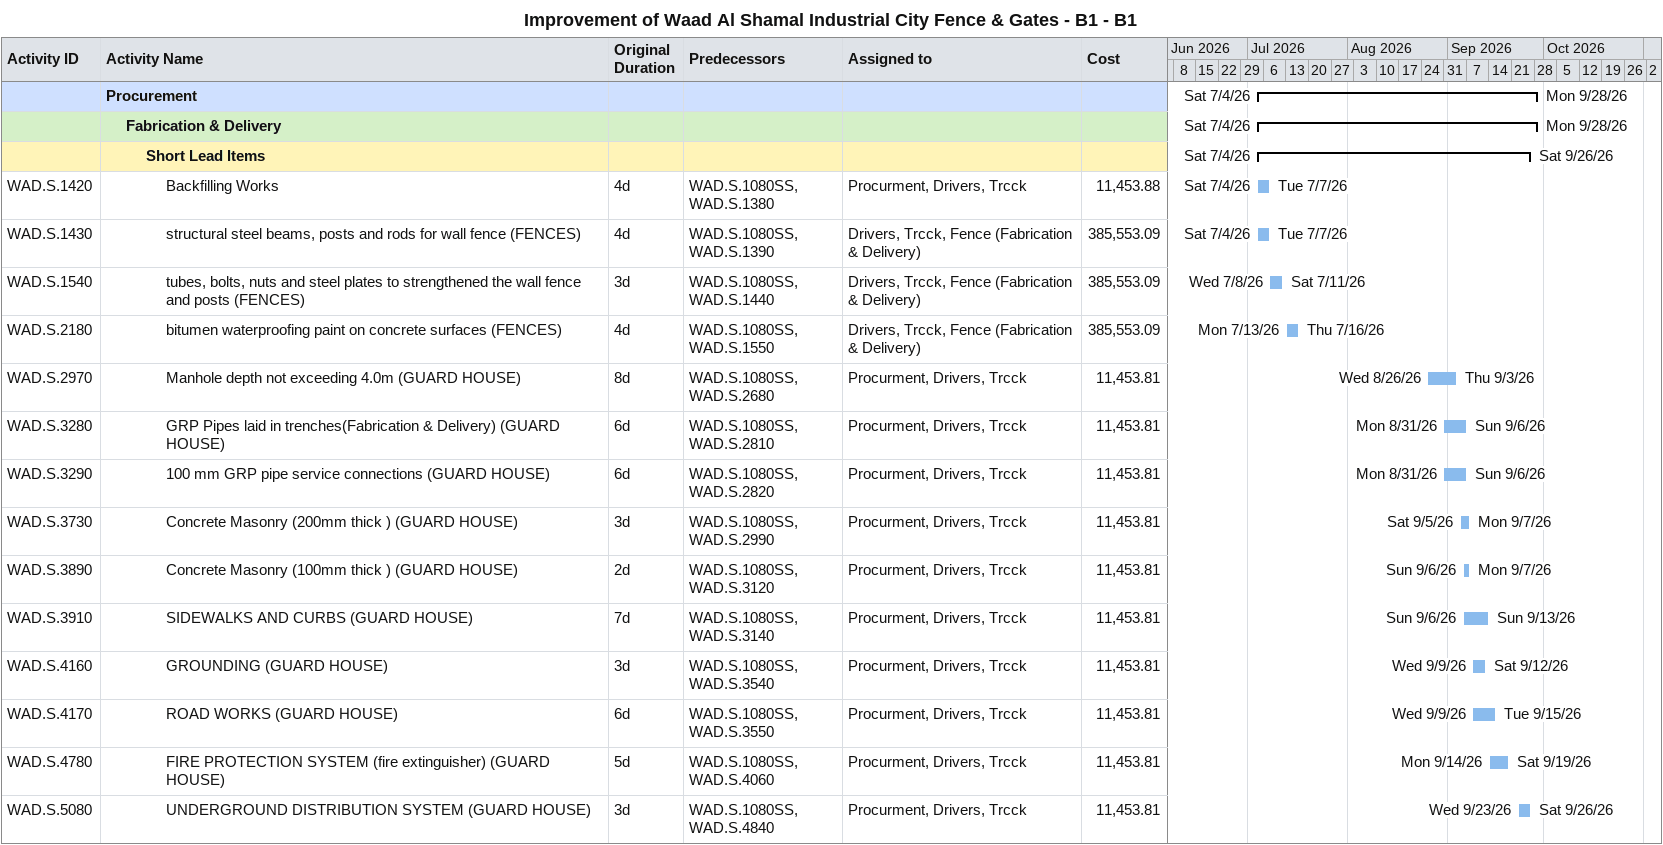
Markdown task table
Improvement of Waad Al Shamal Industrial City Fence & Gates - B1 - B1

| ID | Level | Task | Original duration | Start | Finish | Predecessors | Resources | Cost |
|---|---|---|---|---|---|---|---|---|
|  | 1 | **Procurement** |  | 2026-07-04 | 2026-09-28 |  |  |  |
|  | 2 | **Fabrication & Delivery** |  | 2026-07-04 | 2026-09-28 |  |  |  |
|  | 3 | **Short Lead Items** |  | 2026-07-04 | 2026-09-26 |  |  |  |
| WAD.S.1420 | 4 | Backfilling Works | 4d | 2026-07-04 | 2026-07-07 | WAD.S.1080SS, WAD.S.1380 | Procurment, Drivers, Trcck | 11453.88 |
| WAD.S.1430 | 4 | structural steel beams, posts and rods for wall fence (FENCES) | 4d | 2026-07-04 | 2026-07-07 | WAD.S.1080SS, WAD.S.1390 | Drivers, Trcck, Fence (Fabrication & Delivery) | 385553.09 |
| WAD.S.1540 | 4 | tubes, bolts, nuts and steel plates to strengthened the wall fence and posts (FENCES) | 3d | 2026-07-08 | 2026-07-11 | WAD.S.1080SS, WAD.S.1440 | Drivers, Trcck, Fence (Fabrication & Delivery) | 385553.09 |
| WAD.S.2180 | 4 | bitumen waterproofing paint on concrete surfaces (FENCES) | 4d | 2026-07-13 | 2026-07-16 | WAD.S.1080SS, WAD.S.1550 | Drivers, Trcck, Fence (Fabrication & Delivery) | 385553.09 |
| WAD.S.2970 | 4 | Manhole depth not exceeding 4.0m (GUARD HOUSE) | 8d | 2026-08-26 | 2026-09-03 | WAD.S.1080SS, WAD.S.2680 | Procurment, Drivers, Trcck | 11453.81 |
| WAD.S.3280 | 4 | GRP Pipes laid in trenches(Fabrication & Delivery) (GUARD HOUSE) | 6d | 2026-08-31 | 2026-09-06 | WAD.S.1080SS, WAD.S.2810 | Procurment, Drivers, Trcck | 11453.81 |
| WAD.S.3290 | 4 | 100 mm GRP pipe service connections (GUARD HOUSE) | 6d | 2026-08-31 | 2026-09-06 | WAD.S.1080SS, WAD.S.2820 | Procurment, Drivers, Trcck | 11453.81 |
| WAD.S.3730 | 4 | Concrete Masonry (200mm thick ) (GUARD HOUSE) | 3d | 2026-09-05 | 2026-09-07 | WAD.S.1080SS, WAD.S.2990 | Procurment, Drivers, Trcck | 11453.81 |
| WAD.S.3890 | 4 | Concrete Masonry (100mm thick ) (GUARD HOUSE) | 2d | 2026-09-06 | 2026-09-07 | WAD.S.1080SS, WAD.S.3120 | Procurment, Drivers, Trcck | 11453.81 |
| WAD.S.3910 | 4 | SIDEWALKS AND CURBS (GUARD HOUSE) | 7d | 2026-09-06 | 2026-09-13 | WAD.S.1080SS, WAD.S.3140 | Procurment, Drivers, Trcck | 11453.81 |
| WAD.S.4160 | 4 | GROUNDING (GUARD HOUSE) | 3d | 2026-09-09 | 2026-09-12 | WAD.S.1080SS, WAD.S.3540 | Procurment, Drivers, Trcck | 11453.81 |
| WAD.S.4170 | 4 | ROAD WORKS (GUARD HOUSE) | 6d | 2026-09-09 | 2026-09-15 | WAD.S.1080SS, WAD.S.3550 | Procurment, Drivers, Trcck | 11453.81 |
| WAD.S.4780 | 4 | FIRE PROTECTION SYSTEM (fire extinguisher) (GUARD HOUSE) | 5d | 2026-09-14 | 2026-09-19 | WAD.S.1080SS, WAD.S.4060 | Procurment, Drivers, Trcck | 11453.81 |
| WAD.S.5080 | 4 | UNDERGROUND DISTRIBUTION SYSTEM (GUARD HOUSE) | 3d | 2026-09-23 | 2026-09-26 | WAD.S.1080SS, WAD.S.4840 | Procurment, Drivers, Trcck | 11453.81 |
